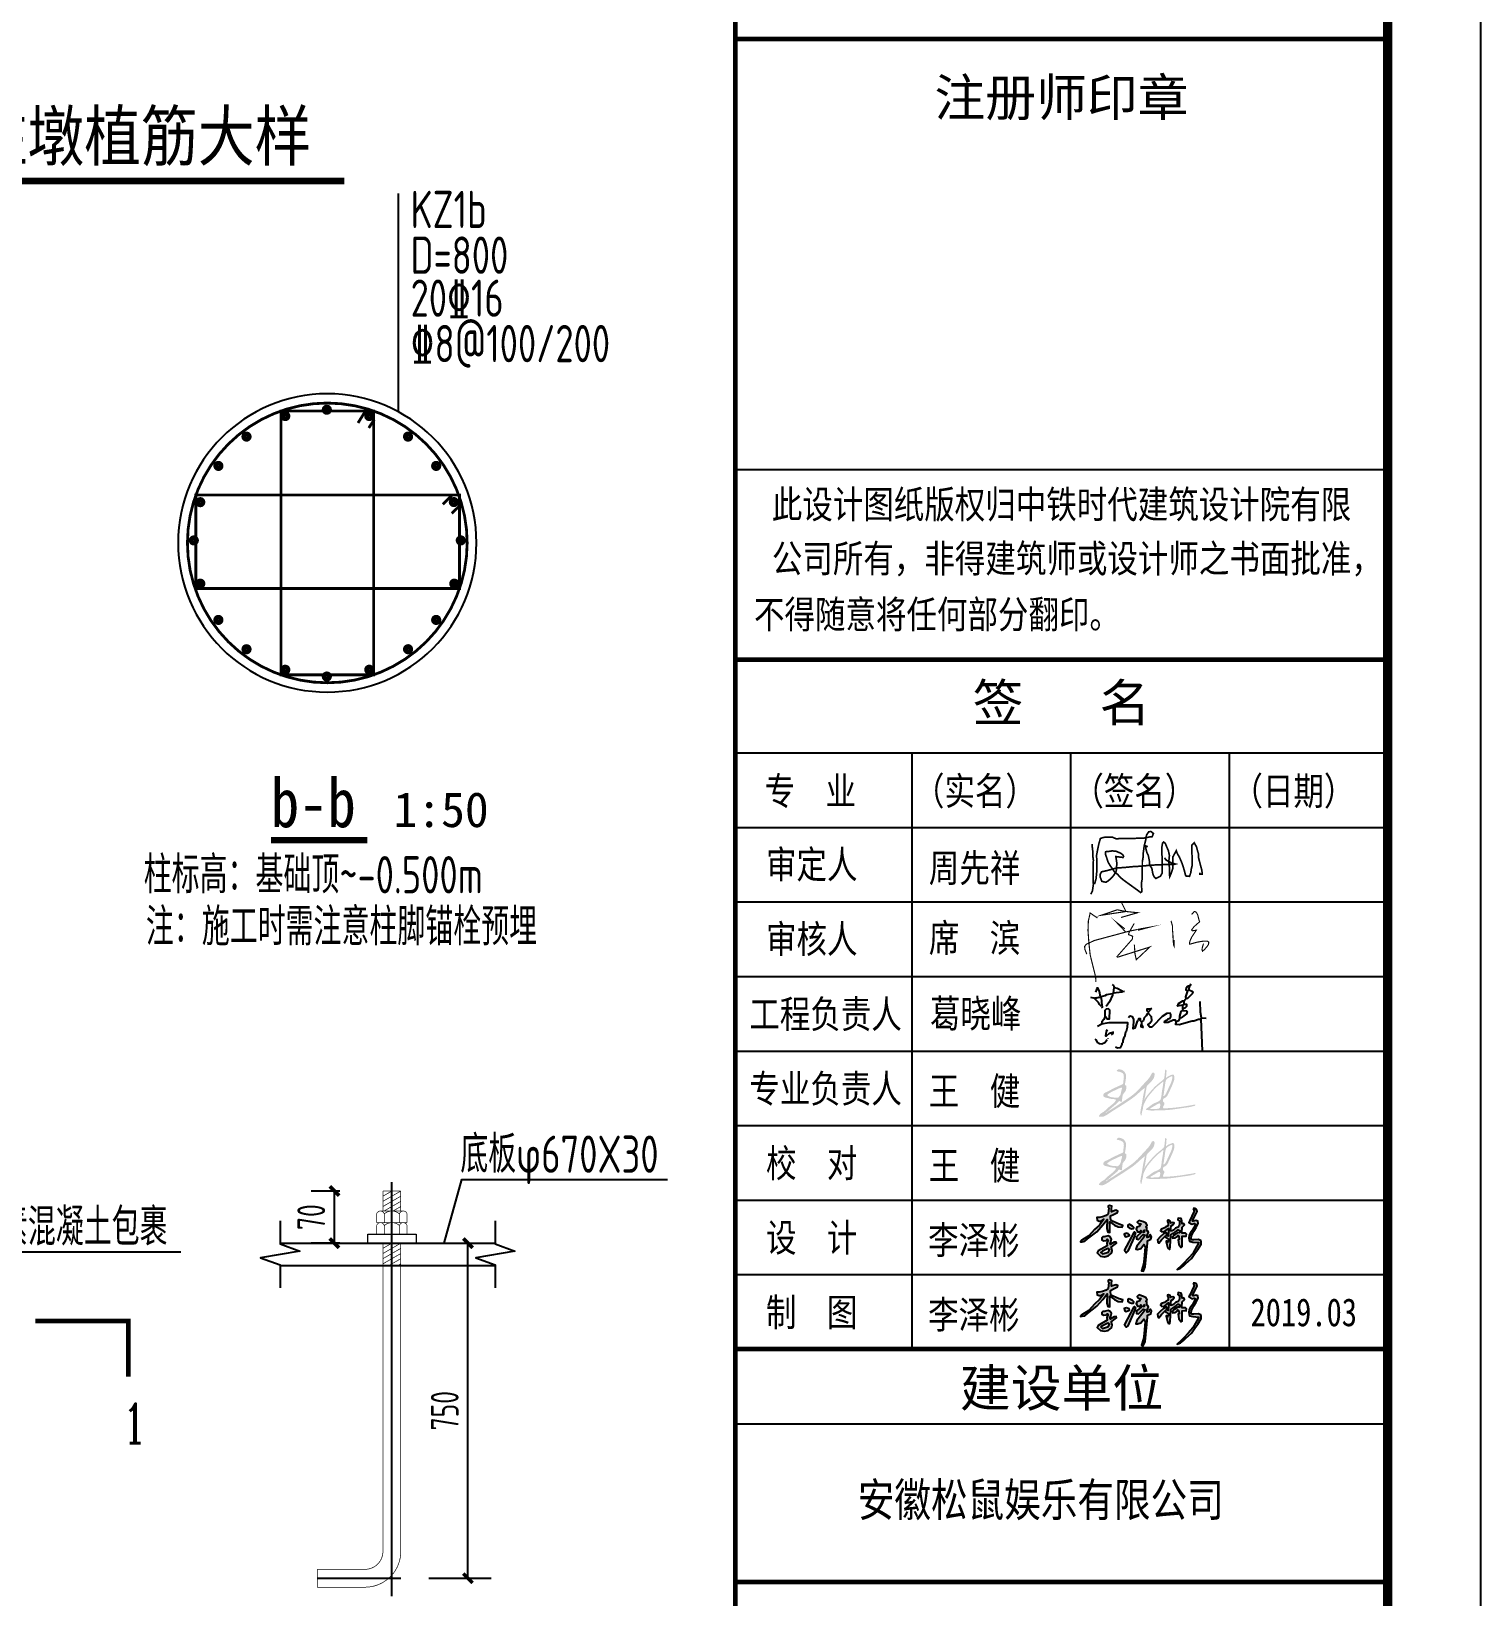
# Model space of a CAD drawing. Extents: x 6827379 to 6887889, y 99218 to 177608.
# Drawn here: x 6861651 to 6869429, y 153860 to 162262 of the extents above; entities that cross this region are included whole.
import ezdxf
from ezdxf.enums import TextEntityAlignment as Align

# ---------------------------------------------------------------- set-up
doc = ezdxf.new("R2010")
doc.units = 0
doc.header["$LTSCALE"] = 1000
doc.header["$MEASUREMENT"] = 0
for name, pattern in [('14', [0]), ('CONTINOUS', [2000000.0, 1000000.0, 1000000.0]), ('DOTE', [2.42, 2, -0.2, 0.02, -0.2])]:
    doc.linetypes.add(name, pattern=pattern)
for name, color, linetype in [('1-图框', 7, 'Continuous'), ('A_公文', 7, 'Continuous'), ('A_公标', 3, 'Continuous'), ('A_公框', 4, 'Continuous'), ('A_图名标注', 3, 'Continuous'), ('A_符号', 3, 'Continuous'), ('AXIS1', 3, 'Continuous'), ('COLU_DE_REIN', 1, 'Continuous'), ('DOTE', 251, 'DOTE'), ('支座钢筋', 1, 'Continuous'), ('栏杆', 2, 'Continuous'), ('校对1', 2, 'Continuous'), ('梁', 4, 'Continuous')]:
    doc.layers.add(name, color=color, linetype=linetype)
for name, color, linetype, lineweight in [('A-ANNO-ELVT', 3, 'Continuous', 9), ('J-基础-J-基础平法定位', 3, 'ByLayer', 18), ('Pkpm_钢板标注', 9, 'Continuous', 18)]:
    doc.layers.add(name, color=color, linetype=linetype, lineweight=lineweight)
doc.styles.add('-黑体', font='simhei.ttf', dxfattribs={"width": 0.8})
doc.styles.add('_TCH_DIM_T3', font='tssdeng.shx', dxfattribs={"width": 0.705882, "bigfont": 'tssdchn.shx'})
doc.styles.add('_TCH_LABEL', font='COMPLEX', dxfattribs={"bigfont": 'GBCBIG'})
doc.styles.get("Standard").update_dxf_attribs({"font": 'tssdeng.shx', "bigfont": 'hztxt.shx'})
doc.styles.add('黑1', font='simhei.ttf', dxfattribs={"width": 0.85})
doc.styles.add('黑体', font='simhei.ttf')
doc.dimstyles.new('_TCH_ARCH&&50', dxfattribs={"dimtxt": 148.75, "dimasz": 50, "dimexe": 125, "dimexo": 150, "dimgap": 50, "dimtad": 1, "dimdec": 0, "dimzin": 0, "dimdsep": 46, "dimtxsty": '_TCH_DIM_T3', "dimblk": 'ARCHTICK', "dimcen": 0.09, "dimclrt": 7, "dimazin": 2, "dimtfac": 1, "dimtdec": 0, "dimtix": 1, "dimtmove": 2, "dimatfit": 3, "dimfxl": 1, "dimtolj": 1, "dimtzin": 0, "dimarcsym": 0})

# ---------------------------------------------------------------- blocks, each defined once
blk = doc.blocks.new('A$C5BF805BC')
for points in [[(19, 179), (19, 182)], [(61, 190), (66, 186), (67, 181)], [(65, 165), (67, 181)], [(67, 181), (76, 179), (90, 172), (90, 170)], [(280, 185), (277, 184), (273, 179), (272, 174), (278, 172)], [(284, 186), (280, 185)], [(283, 182), (281, 182), (280, 185)], [(281, 174), (283, 182)], [(283, 182), (284, 186)], [(286, 191), (284, 186)], [(31, 127), (25, 132), (22, 138), (13, 148), (13, 150), (0, 152)], [(13, 154), (14, 151)], [(19, 179), (16, 175), (14, 168)], [(14, 151), (23, 153), (30, 152), (32, 129), (31, 127)], [(62, 163), (45, 160), (40, 157), (28, 154), (25, 170), (21, 178), (19, 179)], [(62, 163), (62, 159), (54, 140), (44, 127)], [(65, 165), (62, 163)], [(90, 170), (89, 168), (65, 165)], [(90, 170), (97, 171)], [(267, 142), (263, 142), (250, 134), (248, 129)], [(273, 150), (267, 142)], [(267, 133), (267, 142)], [(273, 150), (272, 154), (278, 172)], [(281, 174), (290, 171), (292, 169), (291, 164), (277, 150), (273, 150)], [(278, 172), (281, 174)], [(317, 94), (314, 110), (313, 141)], [(31, 127), (35, 126)], [(40, 97), (37, 89), (32, 83), (31, 77)], [(32, 125), (33, 122)], [(40, 97), (43, 97), (47, 91), (54, 91), (55, 116), (51, 120), (44, 119), (40, 115), (40, 97)], [(145, 83), (142, 86), (142, 91), (137, 91), (136, 87), (133, 85), (126, 65), (121, 63), (123, 83), (123, 89), (120, 96), (114, 99), (111, 98), (108, 94)], [(165, 107), (161, 105), (159, 100), (153, 94), (151, 87), (145, 83)], [(165, 111), (161, 114), (161, 120), (171, 120)], [(244, 83), (243, 88), (236, 88), (222, 81), (211, 81), (212, 86), (221, 89), (222, 91), (227, 93), (229, 97), (229, 104), (227, 108), (218, 107), (204, 98), (178, 70), (175, 68), (169, 68), (163, 74), (169, 79), (175, 87), (174, 97), (165, 107)], [(171, 120), (170, 116), (165, 111)], [(165, 107), (165, 111)], [(171, 120), (175, 122)], [(243, 76), (253, 75), (290, 86), (295, 86), (308, 90), (315, 90)], [(255, 94), (251, 86), (244, 83)], [(248, 129), (246, 128)], [(248, 129), (264, 131)], [(263, 115), (274, 114), (276, 112), (274, 106), (259, 94), (255, 94)], [(255, 94), (255, 99), (259, 112), (263, 115)], [(264, 120), (263, 115)], [(264, 131), (267, 133)], [(267, 133), (274, 133), (274, 127), (269, 122), (264, 120)], [(264, 120), (264, 131)], [(315, 90), (317, 94)], [(315, 90), (319, 0)], [(317, 94), (330, 93)], [(31, 77), (30, 75), (19, 69)], [(31, 77), (53, 81), (105, 81), (104, 67), (101, 55), (99, 53), (97, 39), (95, 38), (92, 29), (92, 24), (89, 21), (89, 18), (84, 8), (77, 7), (71, 10)], [(47, 60), (44, 55), (42, 43), (45, 43), (54, 50), (63, 53)], [(63, 53), (63, 49), (58, 46)], [(63, 53), (66, 53)], [(145, 74), (143, 73), (143, 69), (149, 68)], [(145, 83), (145, 74)], [(149, 68), (148, 72), (145, 74)], [(149, 68), (151, 67)], [(243, 76), (241, 76)], [(244, 83), (243, 76)], [(12, 33), (15, 31), (18, 25), (25, 21), (32, 20), (40, 24), (47, 32)], [(49, 35), (49, 34)]]:
    blk.add_lwpolyline(points)
blk = doc.blocks.new('A$C55E45C93')
at = {"const_width": 19.8}
for points in [[(54, 124), (72, 188), (83, 295), (80, 347), (80, 424), (78, 467), (89, 527), (105, 603), (123, 667), (149, 678), (187, 685), (263, 685), (274, 681), (316, 663), (367, 670), (446, 670), (532, 670), (639, 672), (717, 688), (741, 690), (757, 728), (726, 752), (699, 748), (673, 708), (664, 650), (646, 578), (637, 511), (632, 478), (632, 438), (624, 391), (624, 335), (623, 278), (621, 231), (621, 180), (613, 135), (617, 62), (617, 33), (603, 24), (554, 61), (497, 102), (403, 170), (357, 208), (330, 240), (294, 268), (258, 320), (232, 358), (214, 391), (198, 442), (183, 483), (187, 511), (223, 514), (261, 520), (305, 518), (325, 511), (372, 489), (392, 473), (401, 456), (394, 442), (308, 453), (317, 395), (321, 369), (316, 329), (316, 302), (312, 277), (301, 262), (285, 231), (261, 204), (236, 179), (212, 160), (189, 146), (141, 157), (120, 213), (120, 240), (138, 271), (205, 286), (316, 316), (426, 324), (515, 333), (557, 335), (652, 342), (706, 349), (784, 353), (929, 360), (1004, 360), (1018, 364), (973, 376), (908, 411), (888, 438)], [(9, 4), (29, 44), (40, 121), (36, 193), (38, 235), (36, 300), (38, 344), (40, 411), (36, 438), (32, 478), (32, 525), (25, 583), (27, 603)], [(690, 571), (662, 580), (666, 547), (679, 498), (695, 465), (704, 420), (710, 391), (712, 349), (737, 315), (746, 264), (753, 237), (764, 211), (784, 191), (811, 204), (840, 219), (859, 253), (862, 287), (862, 329), (861, 357), (862, 444), (855, 483), (855, 543), (860, 587), (866, 616), (877, 627), (898, 610), (917, 563), (935, 522), (940, 498), (947, 465), (940, 394), (949, 300), (949, 246), (949, 226), (951, 213), (966, 248), (987, 311), (987, 360), (986, 445), (1029, 523), (1038, 494), (1067, 444), (1093, 384), (1111, 333), (1125, 286), (1138, 233), (1147, 219), (1187, 217), (1202, 262), (1209, 311), (1218, 344), (1218, 404), (1218, 429), (1216, 482), (1216, 520), (1216, 558), (1216, 590), (1242, 618), (1271, 567), (1283, 518), (1294, 485), (1294, 442), (1305, 398), (1318, 347), (1332, 297), (1336, 269), (1336, 242), (1311, 242), (1311, 260)]]:
    blk.add_lwpolyline(points, dxfattribs=at)
blk = doc.blocks.new('20171114.11324379')
at = {"layer": '栏杆'}
h = blk.add_hatch(color=256, dxfattribs=at)
h.paths.add_polyline_path([(288, 595), (266, 577), (230, 563), (194, 556), (170, 556), (173, 530), (195, 520), (215, 521), (243, 539), (198, 479), (148, 433), (87, 367), (13, 322), (0, 304), (18, 306), (45, 311), (74, 336), (171, 409), (232, 480), (279, 538), (273, 442), (286, 406), (304, 403), (306, 435), (305, 513), (353, 479), (391, 460), (433, 456), (440, 476), (403, 487), (341, 516), (317, 533), (311, 558), (313, 574), (343, 590), (385, 610), (388, 625), (367, 633), (322, 617), (324, 649), (325, 674), (301, 683), (288, 676), (287, 665), (296, 657)])
h.paths.add_polyline_path([(232, 357), (221, 346), (224, 326), (243, 316), (266, 320), (279, 332), (287, 323), (275, 292), (279, 264), (186, 211), (173, 190), (209, 157), (251, 150), (287, 159), (324, 187), (330, 213), (324, 243), (318, 249), (375, 290), (373, 303), (352, 300), (309, 277), (306, 290), (316, 306), (323, 334), (310, 356), (289, 367), (248, 356)])
h.paths.add_polyline_path([(284, 235), (228, 207), (212, 195), (229, 179), (291, 199), (301, 224)], flags=16)
h.paths.add_polyline_path([(459, 215), (560, 403), (563, 408), (572, 398), (565, 372), (542, 316), (493, 207), (474, 192)])
h.paths.add_polyline_path([(479, 395), (454, 385), (463, 363), (477, 356), (509, 370), (507, 382), (496, 388)])
h.paths.add_polyline_path([(506, 488), (492, 479), (492, 460), (508, 450), (531, 441), (551, 442), (554, 454), (542, 468)])
h.paths.add_polyline_path([(606, 528), (588, 510), (603, 494), (629, 492), (610, 463), (585, 456), (580, 435), (592, 409), (618, 410), (626, 424), (632, 402), (590, 365), (584, 355), (582, 336), (603, 330), (651, 380), (671, 374), (651, 344), (585, 261), (577, 228), (592, 226), (629, 237), (658, 277), (671, 248), (664, 128), (654, 72), (636, 5), (651, 0), (658, 12), (671, 44), (696, 295), (698, 316), (731, 332), (739, 358), (725, 380), (715, 372), (711, 353), (695, 349), (695, 373), (709, 401), (699, 419), (693, 417), (691, 441), (690, 455), (678, 461), (692, 476), (684, 498), (654, 512)])
h.paths.add_polyline_path([(663, 426), (653, 414), (652, 406), (665, 410), (668, 421)], flags=16)
h.paths.add_polyline_path([(1172, 651), (1182, 623), (1159, 571), (1137, 525), (1128, 506), (1156, 487), (1181, 495), (1194, 486), (1178, 455), (1160, 421), (1143, 399), (1130, 375), (1125, 348), (1134, 310), (1167, 302), (1229, 298), (1211, 259), (1169, 185), (1123, 135), (1071, 79), (1045, 55), (1006, 17), (1039, 30), (1070, 55), (1092, 75), (1153, 131), (1190, 182), (1221, 224), (1254, 281), (1256, 304), (1250, 320), (1222, 330), (1178, 326), (1159, 326), (1149, 340), (1154, 366), (1179, 414), (1201, 453), (1216, 481), (1223, 498), (1219, 518), (1199, 525), (1173, 518), (1164, 520), (1173, 539), (1203, 598), (1212, 620), (1205, 642), (1190, 650)])
h.paths.add_polyline_path([(844, 437), (832, 420), (847, 407), (872, 412), (914, 444), (916, 412), (913, 365), (893, 371), (897, 393), (892, 403), (862, 387), (830, 356), (801, 327), (803, 305), (813, 291), (844, 325), (879, 363), (895, 345), (915, 330), (908, 299), (898, 311), (891, 310), (892, 306), (903, 251), (911, 234), (921, 229), (928, 229), (932, 252), (938, 377), (959, 390), (984, 406), (1017, 430), (1033, 421), (1029, 400), (1011, 402), (975, 375), (956, 354), (958, 342), (981, 345), (1004, 359), (1011, 372), (1024, 363), (1026, 330), (1014, 326), (1024, 278), (1048, 247), (1057, 255), (1057, 318), (1057, 363), (1086, 365), (1100, 363), (1103, 383), (1091, 395), (1070, 395), (1058, 394), (1053, 403), (1058, 456), (1070, 471), (1082, 483), (1074, 496), (1058, 493), (1055, 524), (1046, 546), (1015, 552), (1013, 533), (1028, 521), (1028, 488), (1026, 472), (1017, 458), (988, 448), (968, 427), (949, 420), (935, 420), (940, 447), (944, 470), (959, 481), (975, 501), (961, 506), (943, 503), (938, 500), (932, 521), (915, 530), (903, 525), (905, 513), (912, 499), (910, 472), (889, 459), (875, 450)])
for points in [[(288, 595), (266, 577), (230, 563), (194, 556), (170, 556), (173, 530), (195, 520), (215, 521), (243, 539), (198, 479), (148, 433), (87, 367), (13, 322), (0, 304), (18, 306), (45, 311), (74, 336), (171, 409), (232, 480), (279, 538), (273, 442), (286, 406), (304, 403), (306, 435), (305, 513), (353, 479), (391, 460), (433, 456), (440, 476), (403, 487), (341, 516), (317, 533), (311, 558), (313, 574), (343, 590), (385, 610), (388, 625), (367, 633), (322, 617), (324, 649), (325, 674), (301, 683), (288, 676), (287, 665), (296, 657), (288, 595)], [(1172, 651), (1182, 623), (1159, 571), (1137, 525), (1128, 506), (1156, 487), (1181, 495), (1194, 486), (1178, 455), (1160, 421), (1143, 399), (1130, 375), (1125, 348), (1134, 310), (1167, 302), (1229, 298), (1211, 259), (1169, 185), (1123, 135), (1071, 79), (1045, 55), (1006, 17), (1039, 30), (1070, 55), (1092, 75), (1153, 131), (1190, 182), (1221, 224), (1254, 281), (1256, 304), (1250, 320), (1222, 330), (1178, 326), (1159, 326), (1149, 340), (1154, 366), (1179, 414), (1201, 453), (1216, 481), (1223, 498), (1219, 518), (1199, 525), (1173, 518), (1164, 520), (1173, 539), (1203, 598), (1212, 620), (1205, 642), (1190, 650), (1172, 651)], [(606, 528), (588, 510), (603, 494), (629, 492), (610, 463), (585, 456), (580, 435), (592, 409), (618, 410), (626, 424), (632, 402), (590, 365), (584, 355), (582, 336), (603, 330), (651, 380), (671, 374), (651, 344), (585, 261), (577, 228), (592, 226), (629, 237), (658, 277), (671, 248), (664, 128), (654, 72), (636, 5), (651, 0), (658, 12), (671, 44), (696, 295), (698, 316), (731, 332), (739, 358), (725, 380), (715, 372), (711, 353), (695, 349), (695, 373), (709, 401), (699, 419), (693, 417), (691, 441), (690, 455), (678, 461), (692, 476), (684, 498), (654, 512), (606, 528)], [(892, 306), (903, 251), (911, 234), (921, 229), (928, 229), (932, 252), (938, 377), (959, 390), (984, 406), (1017, 430), (1033, 421), (1029, 400), (1011, 402), (975, 375), (956, 354), (958, 342), (981, 345), (1004, 359), (1011, 372), (1024, 363), (1026, 330), (1014, 326), (1024, 278), (1048, 247), (1057, 255), (1057, 318), (1057, 363), (1086, 365), (1100, 363), (1103, 383), (1091, 395), (1070, 395), (1058, 394), (1053, 403), (1058, 456), (1070, 471), (1082, 483), (1074, 496), (1058, 493), (1055, 524), (1046, 546), (1015, 552), (1013, 533), (1028, 521), (1028, 488), (1026, 472), (1017, 458), (988, 448), (968, 427), (949, 420), (935, 420), (940, 447), (944, 470), (959, 481), (975, 501), (961, 506), (943, 503), (938, 500), (932, 521), (915, 530), (903, 525), (905, 513), (912, 499), (910, 472), (889, 459), (875, 450), (844, 437)], [(232, 357), (221, 346), (224, 326), (243, 316), (266, 320), (279, 332), (287, 323), (275, 292), (279, 264), (186, 211), (173, 190), (209, 157), (251, 150), (287, 159), (324, 187), (330, 213), (324, 243), (318, 249), (375, 290), (373, 303), (352, 300), (309, 277), (306, 290), (316, 306), (323, 334), (310, 356), (289, 367), (248, 356), (232, 357)], [(479, 395), (454, 385), (463, 363), (477, 356), (509, 370), (507, 382), (496, 388), (479, 395)], [(459, 215), (560, 403), (563, 408), (572, 398), (565, 372), (542, 316), (493, 207), (474, 192), (459, 215)], [(506, 488), (492, 479), (492, 460), (508, 450), (531, 441), (551, 442), (554, 454), (542, 468), (506, 488)], [(663, 426), (653, 414), (652, 406), (665, 410), (668, 421), (663, 426)], [(844, 437), (832, 420), (847, 407), (872, 412), (914, 444), (916, 412), (913, 365), (893, 371), (897, 393), (892, 403), (862, 387), (830, 356), (801, 327), (803, 305), (813, 291), (844, 325), (879, 363), (895, 345), (915, 330), (908, 299), (898, 311), (891, 310), (892, 306)], [(284, 235), (228, 207), (212, 195), (229, 179), (291, 199), (301, 224), (284, 235)]]:
    blk.add_lwpolyline(points, dxfattribs=at)
blk = doc.blocks.new('BV')
at = {"color": 6, "const_width": 15}
for points in [[(618559076, 101677168), (618558977, 101677236), (618558953, 101677129), (618558948, 101677002), (618558960, 101676834), (618558977, 101676675), (618559021, 101676497), (618559051, 101676374), (618559053, 101676309)], [(618560339, 101677216), (618560374, 101677256), (618560394, 101677251), (618560408, 101677233), (618560421, 101677208), (618560429, 101677177), (618560436, 101677145), (618560446, 101677119), (618560369, 101677051), (618560356, 101677032), (618560337, 101677008), (618560347, 101676997), (618560387, 101677003), (618560401, 101677006), (618560376, 101676968), (618560339, 101676911), (618560327, 101676886), (618560317, 101676861), (618560309, 101676830), (618560313, 101676817), (618560338, 101676824), (618560406, 101676843), (618560454, 101676852), (618560503, 101676859), (618560552, 101676858), (618560567, 101676846), (618560566, 101676816), (618560546, 101676786), (618560507, 101676742), (618560484, 101676724), (618560478, 101676748), (618560484, 101676781), (618560492, 101676805), (618560498, 101676826)], [(618558933, 101676682), (618558908, 101676742), (618558902, 101676787), (618558926, 101676817), (618559034, 101676867), (618559496, 101676991), (618559662, 101677025), (618559764, 101677043), (618559620, 101677005)], [(618559442, 101677023), (618559332, 101677109), (618559454, 101676980)], [(618559568, 101677096), (618559497, 101676971), (618559492, 101676946), (618559521, 101676935), (618559547, 101676924), (618559543, 101676885), (618559337, 101676651), (618559345, 101676643), (618559777, 101676779), (618559596, 101676609), (618559579, 101676684), (618559570, 101676811)], [(618560062, 101677131), (618560081, 101677063), (618560081, 101677021), (618560087, 101676951), (618560090, 101676883), (618560096, 101676811), (618560102, 101676796), (618560104, 101676874)]]:
    blk.add_lwpolyline(points, dxfattribs=at)
at = {"color": 6, "const_width": 15, "elevation": 0}
blk.add_lwpolyline([(618559395, 101677382), (618559458, 101677256), (618559127, 101677206), (618559340, 101677279), (618559458, 101677256), (618559614, 101677240), (618559391, 101677176)], dxfattribs=at)
blk = doc.blocks.new('asdasdsadsads')
at = {"layer": 'AXIS1'}
h = blk.add_hatch(color=3, dxfattribs=at)
edge = h.paths.add_edge_path(flags=16)
edge.add_spline(control_points=[(6364089, 214073), (6364089, 214073), (6364099, 214078), (6364116, 214088), (6364134, 214100), (6364155, 214107), (6364159, 214091), (6364158, 214077), (6364157, 214061), (6364146, 214045), (6364122, 214046), (6364099, 214044), (6364077, 214043), (6364064, 214043), (6364046, 214044), (6364057, 214054), (6364070, 214061), (6364081, 214068), (6364089, 214073)], knot_values=[0, 0, 0, 0, 310.180489, 620.360978, 1166.557903, 1434.241659, 1676.588757, 1974.250277, 2337.490259, 2607.437542, 3039.711046, 3663.403513, 4047.549491, 4314.165628, 4557.0841, 4720.639, 4974.332682, 5526.798296, 5526.798296, 5526.798296, 5526.798296], degree=3, periodic=0)
edge = h.paths.add_edge_path(flags=16)
edge.add_spline(control_points=[(6364239, 214373), (6364239, 214373), (6364245, 214377), (6364258, 214384), (6364272, 214393), (6364292, 214397), (6364287, 214367), (6364280, 214334), (6364252, 214280), (6364232, 214232), (6364214, 214197), (6364203, 214185), (6364190, 214182), (6364195, 214198), (6364198, 214215), (6364203, 214256), (6364210, 214299), (6364215, 214340), (6364224, 214360), (6364233, 214369), (6364237, 214372), (6364239, 214373)], knot_values=[0, 0, 0, 0, 204.259033, 408.518066, 889.524408, 1096.222465, 1332.640762, 2272.234753, 3457.051317, 4824.929541, 5475.206315, 5768.088436, 5876.443804, 6066.455648, 6466.12545, 7084.470757, 8446.174231, 9158.768174, 9552.20818, 9755.833698, 9897.112922, 9897.112922, 9897.112922, 9897.112922], degree=3, periodic=0)
edge = h.paths.add_edge_path(flags=16)
edge.add_spline(control_points=[(6363604, 214208), (6363617, 214216), (6363643, 214232), (6363680, 214247), (6363712, 214264), (6363730, 214270), (6363749, 214276), (6363748, 214262), (6363745, 214250), (6363740, 214234), (6363737, 214215), (6363733, 214195), (6363720, 214181), (6363712, 214168), (6363699, 214164), (6363682, 214166), (6363659, 214167), (6363635, 214170), (6363614, 214175), (6363603, 214184), (6363593, 214187), (6363587, 214197), (6363598, 214201), (6363602, 214206), (6363604, 214208)], knot_values=[0, 0, 0, 0, 921.68513, 1821.978643, 2477.448347, 2975.901259, 3190.678146, 3346.60866, 3650.834229, 3989.099652, 4347.175961, 4791.322407, 5173.64694, 5488.139618, 5672.067815, 5966.964951, 6472.837259, 7053.148054, 7443.566039, 7731.184237, 7931.444985, 8065.689458, 8283.149625, 8450.264227, 8450.264227, 8450.264227, 8450.264227], degree=3, periodic=0)
edge = h.paths.add_edge_path()
edge.add_spline(control_points=[(6363715, 214471), (6363730, 214468), (6363770, 214462), (6363795, 214414), (6363790, 214368), (6363786, 214340), (6363781, 214314), (6363779, 214304), (6363779, 214298), (6363785, 214300), (6363795, 214298), (6363796, 214269), (6363790, 214234), (6363765, 214210), (6363754, 214193), (6363755, 214170), (6363747, 214152), (6363749, 214122), (6363739, 214121), (6363732, 214124), (6363725, 214127), (6363715, 214130), (6363707, 214118), (6363696, 214106), (6363669, 214083), (6363632, 214053), (6363597, 214021), (6363578, 214009), (6363573, 214001), (6363584, 214004), (6363594, 214018), (6363641, 214043), (6363705, 214087), (6363798, 214147), (6363903, 214220), (6363975, 214308), (6364037, 214370), (6364059, 214408), (6364073, 214437), (6364099, 214433), (6364098, 214407), (6364093, 214379), (6364070, 214344), (6364040, 214316), (6364018, 214296), (6364011, 214280), (6364010, 214257), (6363999, 214214), (6364000, 214190), (6363983, 214132), (6363993, 214152), (6364011, 214181), (6364053, 214230), (6364100, 214284), (6364149, 214325), (6364183, 214350), (6364202, 214370), (6364203, 214383), (6364206, 214409), (6364209, 214431), (6364212, 214468), (6364223, 214465), (6364228, 214454), (6364225, 214441), (6364224, 214422), (6364222, 214402), (6364222, 214388), (6364218, 214374), (6364231, 214387), (6364243, 214394), (6364263, 214404), (6364281, 214410), (6364301, 214418), (6364316, 214385), (6364307, 214345), (6364281, 214282), (6364253, 214223), (6364226, 214167), (6364195, 214159), (6364188, 214145), (6364188, 214137), (6364187, 214129), (6364190, 214120), (6364199, 214116), (6364204, 214105), (6364203, 214090), (6364191, 214076), (6364187, 214058), (6364194, 214050), (6364206, 214051), (6364225, 214052), (6364270, 214054), (6364329, 214060), (6364397, 214068), (6364463, 214080), (6364503, 214085), (6364535, 214093), (6364541, 214080), (6364510, 214074), (6364478, 214064), (6364399, 214055), (6364308, 214039), (6364200, 214029), (6364119, 214029), (6364054, 214026), (6364028, 214032), (6364000, 214036), (6364015, 214052), (6364033, 214062), (6364060, 214084), (6364097, 214110), (6364137, 214120), (6364162, 214142), (6364168, 214164), (6364173, 214192), (6364176, 214233), (6364186, 214276), (6364190, 214315), (6364192, 214332), (6364193, 214341), (6364178, 214331), (6364165, 214316), (6364127, 214289), (6364090, 214251), (6364052, 214205), (6364021, 214169), (6364003, 214135), (6363990, 214109), (6363975, 214078), (6363973, 214039), (6363961, 214012), (6363957, 213958), (6363946, 213989), (6363945, 214024), (6363960, 214081), (6363969, 214147), (6363980, 214212), (6363989, 214242), (6363993, 214274), (6363980, 214260), (6363951, 214239), (6363899, 214187), (6363817, 214129), (6363725, 214070), (6363635, 214015), (6363576, 213972), (6363535, 213957), (6363516, 213962), (6363497, 213962), (6363514, 213997), (6363550, 214007), (6363590, 214052), (6363639, 214089), (6363669, 214114), (6363686, 214141), (6363672, 214150), (6363651, 214149), (6363621, 214154), (6363589, 214164), (6363559, 214168), (6363544, 214187), (6363552, 214216), (6363596, 214229), (6363639, 214257), (6363686, 214278), (6363723, 214295), (6363745, 214305), (6363758, 214310), (6363762, 214319), (6363763, 214339), (6363766, 214368), (6363770, 214397), (6363763, 214423), (6363740, 214439), (6363715, 214445), (6363700, 214447), (6363692, 214449), (6363693, 214457), (6363700, 214466), (6363709, 214469), (6363715, 214471)], knot_values=[0, 0, 0, 0, 902.812018, 2335.420072, 2624.000157, 3673.52304, 4075.080892, 4205.156864, 4284.133448, 4376.021947, 4507.459707, 4838.06924, 5766.238742, 6758.394773, 6831.446404, 6973.253953, 8057.921805, 8288.624101, 8395.443544, 8589.853545, 8747.078647, 8884.39743, 9154.398797, 9458.61197, 9921.118063, 11257.525924, 12353.952151, 12679.152788, 12715.091826, 12852.552115, 13064.422176, 13956.532301, 15763.94694, 17896.290284, 20560.278637, 23427.437494, 24763.390935, 25746.618534, 26183.770461, 26502.202569, 26982.322117, 27416.393265, 28321.459603, 29383.855951, 29911.555173, 30085.900704, 30422.420762, 31290.578562, 32527.953461, 32996.944958, 33096.777774, 33625.729336, 35252.566687, 36796.965872, 38033.315766, 39016.146633, 39444.799602, 39578.121904, 39758.591011, 41021.039567, 41292.167561, 41403.055903, 41635.688064, 41931.265467, 42192.564822, 42797.507113, 43031.220003, 43182.60212, 43388.034436, 43703.046003, 44211.423578, 44617.368535, 44909.29127, 45309.826076, 46339.329015, 47447.470051, 49372.331193, 50399.469175, 50958.33817, 51084.67132, 51283.486816, 51421.046177, 51593.400348, 51801.360571, 52020.401338, 52232.148548, 52707.046517, 53115.420745, 53168.848165, 53320.305105, 53766.140788, 54413.174388, 55961.205416, 57404.556513, 58540.642194, 59909.924594, 60111.545047, 60192.23653, 60621.697383, 61304.103602, 62658.06245, 65090.759718, 67064.058217, 69079.424423, 70133.250293, 70741.60536, 71047.18516, 71247.728489, 71751.242018, 72443.858367, 73266.303933, 74487.495707, 74871.058567, 75192.061994, 75827.450541, 76589.704542, 77630.577969, 78585.554041, 78747.121572, 78850.786924, 78960.260139, 79502.235489, 80348.283541, 81594.811347, 82759.823375, 83918.979097, 84470.146186, 85067.095963, 85649.63667, 86585.640863, 87151.198013, 87921.869026, 88185.815255, 88665.40993, 90196.792691, 91542.997621, 92824.77667, 93885.586952, 94030.918955, 94207.982142, 94673.282525, 96665.098008, 98199.934253, 100834.535119, 103219.487475, 104546.197105, 105262.582274, 105683.821339, 105829.496235, 106219.63504, 107151.935766, 108347.055719, 109674.967489, 110737.009065, 111025.812674, 111176.14789, 111660.08212, 112280.903702, 112964.380068, 113715.464088, 113968.260181, 114351.86975, 115262.677965, 116479.698818, 117516.620754, 118339.952515, 118884.298234, 119039.726584, 119141.208593, 119478.176265, 120250.407048, 120900.082166, 121217.349981, 121781.31259, 122457.543954, 122706.470594, 122793.717395, 122897.970132, 123102.449732, 123464.846632, 123464.846632, 123464.846632, 123464.846632], degree=3, periodic=0)
h = blk.add_hatch(color=3, dxfattribs=at)
edge = h.paths.add_edge_path(flags=16)
edge.add_spline(control_points=[(6364089, 213338), (6364089, 213338), (6364099, 213343), (6364116, 213353), (6364134, 213365), (6364155, 213372), (6364159, 213356), (6364158, 213342), (6364157, 213326), (6364146, 213310), (6364122, 213311), (6364099, 213309), (6364077, 213308), (6364064, 213308), (6364046, 213309), (6364057, 213319), (6364070, 213326), (6364081, 213333), (6364089, 213338)], knot_values=[0, 0, 0, 0, 310.180489, 620.360978, 1166.557903, 1434.241659, 1676.588757, 1974.250277, 2337.490259, 2607.437542, 3039.711046, 3663.403513, 4047.549491, 4314.165628, 4557.0841, 4720.639, 4974.332682, 5526.798296, 5526.798296, 5526.798296, 5526.798296], degree=3, periodic=0)
edge = h.paths.add_edge_path(flags=16)
edge.add_spline(control_points=[(6364239, 213638), (6364239, 213638), (6364245, 213642), (6364258, 213649), (6364272, 213658), (6364292, 213662), (6364287, 213632), (6364280, 213599), (6364252, 213545), (6364232, 213497), (6364214, 213462), (6364203, 213450), (6364190, 213447), (6364195, 213463), (6364198, 213480), (6364203, 213521), (6364210, 213564), (6364215, 213605), (6364224, 213625), (6364233, 213634), (6364237, 213637), (6364239, 213638)], knot_values=[0, 0, 0, 0, 204.259033, 408.518066, 889.524408, 1096.222465, 1332.640762, 2272.234753, 3457.051317, 4824.929541, 5475.206315, 5768.088436, 5876.443804, 6066.455648, 6466.12545, 7084.470757, 8446.174231, 9158.768174, 9552.20818, 9755.833698, 9897.112922, 9897.112922, 9897.112922, 9897.112922], degree=3, periodic=0)
edge = h.paths.add_edge_path(flags=16)
edge.add_spline(control_points=[(6363604, 213473), (6363617, 213481), (6363643, 213497), (6363680, 213512), (6363712, 213529), (6363730, 213535), (6363749, 213541), (6363748, 213527), (6363745, 213515), (6363740, 213499), (6363737, 213480), (6363733, 213460), (6363720, 213446), (6363712, 213433), (6363699, 213429), (6363682, 213431), (6363659, 213432), (6363635, 213435), (6363614, 213440), (6363603, 213449), (6363593, 213452), (6363587, 213462), (6363598, 213466), (6363602, 213471), (6363604, 213473)], knot_values=[0, 0, 0, 0, 921.68513, 1821.978643, 2477.448347, 2975.901259, 3190.678146, 3346.60866, 3650.834229, 3989.099652, 4347.175961, 4791.322407, 5173.64694, 5488.139618, 5672.067815, 5966.964951, 6472.837259, 7053.148054, 7443.566039, 7731.184237, 7931.444985, 8065.689458, 8283.149625, 8450.264227, 8450.264227, 8450.264227, 8450.264227], degree=3, periodic=0)
edge = h.paths.add_edge_path()
edge.add_spline(control_points=[(6363715, 213736), (6363730, 213733), (6363770, 213727), (6363795, 213679), (6363790, 213633), (6363786, 213605), (6363781, 213579), (6363779, 213569), (6363779, 213563), (6363785, 213565), (6363795, 213563), (6363796, 213534), (6363790, 213499), (6363765, 213475), (6363754, 213458), (6363755, 213435), (6363747, 213417), (6363749, 213387), (6363739, 213386), (6363732, 213389), (6363725, 213392), (6363715, 213395), (6363707, 213383), (6363696, 213371), (6363669, 213348), (6363632, 213318), (6363597, 213286), (6363578, 213274), (6363573, 213266), (6363584, 213269), (6363594, 213283), (6363641, 213308), (6363705, 213352), (6363798, 213412), (6363903, 213485), (6363975, 213573), (6364037, 213635), (6364059, 213673), (6364073, 213702), (6364099, 213698), (6364098, 213672), (6364093, 213644), (6364070, 213609), (6364040, 213581), (6364018, 213561), (6364011, 213545), (6364010, 213522), (6363999, 213479), (6364000, 213455), (6363983, 213397), (6363993, 213417), (6364011, 213446), (6364053, 213495), (6364100, 213549), (6364149, 213590), (6364183, 213615), (6364202, 213635), (6364203, 213648), (6364206, 213674), (6364209, 213696), (6364212, 213733), (6364223, 213730), (6364228, 213719), (6364225, 213706), (6364224, 213687), (6364222, 213667), (6364222, 213653), (6364218, 213639), (6364231, 213652), (6364243, 213659), (6364263, 213669), (6364281, 213675), (6364301, 213683), (6364316, 213650), (6364307, 213610), (6364281, 213547), (6364253, 213488), (6364226, 213432), (6364195, 213424), (6364188, 213410), (6364188, 213402), (6364187, 213394), (6364190, 213385), (6364199, 213381), (6364204, 213370), (6364203, 213355), (6364191, 213341), (6364187, 213323), (6364194, 213315), (6364206, 213316), (6364225, 213317), (6364270, 213319), (6364329, 213325), (6364397, 213333), (6364463, 213345), (6364503, 213350), (6364535, 213358), (6364541, 213345), (6364510, 213339), (6364478, 213329), (6364399, 213320), (6364308, 213304), (6364200, 213294), (6364119, 213294), (6364054, 213291), (6364028, 213297), (6364000, 213301), (6364015, 213317), (6364033, 213327), (6364060, 213349), (6364097, 213375), (6364137, 213385), (6364162, 213407), (6364168, 213429), (6364173, 213457), (6364176, 213498), (6364186, 213541), (6364190, 213580), (6364192, 213597), (6364193, 213606), (6364178, 213596), (6364165, 213581), (6364127, 213554), (6364090, 213516), (6364052, 213470), (6364021, 213434), (6364003, 213400), (6363990, 213374), (6363975, 213343), (6363973, 213304), (6363961, 213277), (6363957, 213223), (6363946, 213254), (6363945, 213289), (6363960, 213346), (6363969, 213412), (6363980, 213477), (6363989, 213507), (6363993, 213539), (6363980, 213525), (6363951, 213504), (6363899, 213452), (6363817, 213394), (6363725, 213335), (6363635, 213280), (6363576, 213237), (6363535, 213222), (6363516, 213227), (6363497, 213227), (6363514, 213262), (6363550, 213272), (6363590, 213317), (6363639, 213354), (6363669, 213379), (6363686, 213406), (6363672, 213415), (6363651, 213414), (6363621, 213419), (6363589, 213429), (6363559, 213433), (6363544, 213452), (6363552, 213481), (6363596, 213494), (6363639, 213522), (6363686, 213543), (6363723, 213560), (6363745, 213570), (6363758, 213575), (6363762, 213584), (6363763, 213604), (6363766, 213633), (6363770, 213662), (6363763, 213688), (6363740, 213704), (6363715, 213710), (6363700, 213712), (6363692, 213714), (6363693, 213722), (6363700, 213731), (6363709, 213734), (6363715, 213736)], knot_values=[0, 0, 0, 0, 902.812018, 2335.420072, 2624.000157, 3673.52304, 4075.080892, 4205.156864, 4284.133448, 4376.021947, 4507.459707, 4838.06924, 5766.238742, 6758.394773, 6831.446404, 6973.253953, 8057.921805, 8288.624101, 8395.443544, 8589.853545, 8747.078647, 8884.39743, 9154.398797, 9458.61197, 9921.118063, 11257.525924, 12353.952151, 12679.152788, 12715.091826, 12852.552115, 13064.422176, 13956.532301, 15763.94694, 17896.290284, 20560.278637, 23427.437494, 24763.390935, 25746.618534, 26183.770461, 26502.202569, 26982.322117, 27416.393265, 28321.459603, 29383.855951, 29911.555173, 30085.900704, 30422.420762, 31290.578562, 32527.953461, 32996.944958, 33096.777774, 33625.729336, 35252.566687, 36796.965872, 38033.315766, 39016.146633, 39444.799602, 39578.121904, 39758.591011, 41021.039567, 41292.167561, 41403.055903, 41635.688064, 41931.265467, 42192.564822, 42797.507113, 43031.220003, 43182.60212, 43388.034436, 43703.046003, 44211.423578, 44617.368535, 44909.29127, 45309.826076, 46339.329015, 47447.470051, 49372.331193, 50399.469175, 50958.33817, 51084.67132, 51283.486816, 51421.046177, 51593.400348, 51801.360571, 52020.401338, 52232.148548, 52707.046517, 53115.420745, 53168.848165, 53320.305105, 53766.140788, 54413.174388, 55961.205416, 57404.556513, 58540.642194, 59909.924594, 60111.545047, 60192.23653, 60621.697383, 61304.103602, 62658.06245, 65090.759718, 67064.058217, 69079.424423, 70133.250293, 70741.60536, 71047.18516, 71247.728489, 71751.242018, 72443.858367, 73266.303933, 74487.495707, 74871.058567, 75192.061994, 75827.450541, 76589.704542, 77630.577969, 78585.554041, 78747.121572, 78850.786924, 78960.260139, 79502.235489, 80348.283541, 81594.811347, 82759.823375, 83918.979097, 84470.146186, 85067.095963, 85649.63667, 86585.640863, 87151.198013, 87921.869026, 88185.815255, 88665.40993, 90196.792691, 91542.997621, 92824.77667, 93885.586952, 94030.918955, 94207.982142, 94673.282525, 96665.098008, 98199.934253, 100834.535119, 103219.487475, 104546.197105, 105262.582274, 105683.821339, 105829.496235, 106219.63504, 107151.935766, 108347.055719, 109674.967489, 110737.009065, 111025.812674, 111176.14789, 111660.08212, 112280.903702, 112964.380068, 113715.464088, 113968.260181, 114351.86975, 115262.677965, 116479.698818, 117516.620754, 118339.952515, 118884.298234, 119039.726584, 119141.208593, 119478.176265, 120250.407048, 120900.082166, 121217.349981, 121781.31259, 122457.543954, 122706.470594, 122793.717395, 122897.970132, 123102.449732, 123464.846632, 123464.846632, 123464.846632, 123464.846632], degree=3, periodic=0)
for p, q in [((6366599, 255303), (6366599, 197903)), ((6359599, 237903), (6359599, 197903)), ((6359599, 225529), (6366599, 225529)), ((6359599, 220907), (6366599, 220907)), ((6359599, 218866), (6366599, 218866)), ((6359599, 217866), (6366599, 217866)), ((6359599, 217866), (6366599, 217866)), ((6359599, 217866), (6366599, 217866)), ((6361493, 217866), (6361493, 211466)), ((6363195, 217866), (6363195, 211466)), ((6364897, 217866), (6364897, 211466)), ((6359599, 217066), (6366599, 217066)), ((6359599, 217066), (6366599, 217066)), ((6359599, 216266), (6366599, 216266)), ((6359599, 216266), (6366599, 216266)), ((6359599, 215466), (6366599, 215466)), ((6359599, 215466), (6366599, 215466)), ((6359599, 214666), (6366599, 214666)), ((6359599, 214666), (6366599, 214666)), ((6359599, 213866), (6366599, 213866)), ((6359599, 213866), (6366599, 213866)), ((6359599, 213066), (6366599, 213066)), ((6359599, 213066), (6366599, 213066)), ((6359599, 212266), (6366599, 212266)), ((6359599, 212266), (6366599, 212266)), ((6359599, 211466), (6366599, 211466)), ((6359599, 211466), (6366599, 211466)), ((6359599, 211466), (6366599, 211466)), ((6359599, 211466), (6366599, 211466)), ((6359599, 210666), (6366599, 210666)), ((6359599, 208966), (6366599, 208966))]:
    blk.add_line(p, q)
at = {"const_width": 50}
for points in [[(6359599, 255303), (6359599, 197903)], [(6359599, 225529), (6366599, 225529)], [(6359599, 218866), (6366599, 218866)], [(6359599, 211466), (6366599, 211466)], [(6359599, 211466), (6366599, 211466)], [(6359599, 208966), (6366599, 208966)]]:
    blk.add_lwpolyline(points, dxfattribs=at)
at = {"color": 6, "xscale": 0.8, "yscale": 0.8, "zscale": 0.8}
blk.add_blockref('BV', (-488483775, -81125641), dxfattribs=at)
at = {"layer": '1-图框', "xscale": 0.9000525140833284, "yscale": 0.9000525140833284, "zscale": 0.9000525140833284}
blk.add_blockref('A$C55E45C93', (6363405, 216346), dxfattribs=at)
at = {"layer": 'A_公框', "xscale": 3.75, "yscale": 3.75, "zscale": 3.75}
blk.add_blockref('A$C5BF805BC', (6363413, 214669), dxfattribs=at)
at = {"layer": 'J-基础-J-基础平法定位', "linetype": 'Continuous', "xscale": 1.0332, "yscale": 1.0332, "zscale": 1.0332}
for p in [(6363302, 212303), (6363302, 211503)]:
    blk.add_blockref('20171114.11324379', p, dxfattribs=at)
at = {"style": '黑体'}
for s, p in [('注册师印章', (6363099, 224702)), ('签   名', (6363099, 218205)), ('建设单位', (6363099, 210849))]:
    blk.add_text(s, height=400, dxfattribs=at).set_placement(p, align=Align.CENTER)
at = {"style": '-黑体', "width": 0.8}
for s, p in [('此设计图纸版权归中铁时代建筑设计院有限', (6363099, 220384)), ('公司所有，非得建筑师或设计师之书面批准，', (6363264, 219803))]:
    blk.add_text(s, height=300, dxfattribs=at).set_placement(p, align=Align.CENTER)
for s, p in [('不得随意将任何部分翻印。', (6359798, 219203)), ('专  业', (6359912, 217307)), ('（实名）', (6361515, 217307)), ('（签名）', (6363226, 217307)), ('（日期）', (6364934, 217307)), ('审定人', (6359927, 216519)), ('周先祥', (6361675, 216481)), ('审核人', (6359927, 215719)), ('席  滨', (6361675, 215730)), ('工程负责人', (6359748, 214912)), ('葛晓峰', (6361687, 214919)), ('专业负责人', (6359748, 214112)), ('王  健', (6361675, 214086)), ('校  对', (6359927, 213312)), ('王  健', (6361675, 213286)), ('设  计', (6359927, 212512)), ('李泽彬', (6361667, 212486)), ('制  图', (6359927, 211712)), ('李泽彬', (6361667, 211686)), ('2019.03', (6365128, 211712))]:
    blk.add_text(s, height=300, dxfattribs=at).set_placement(p)
at = {"color": 3, "style": '-黑体', "width": 0.8}
blk.add_text('安徽松鼠娱乐有限公司', height=360, dxfattribs=at).set_placement((6360912, 209669))
blk = doc.blocks.new('_ArchTick')
at = {"color": 0, "linetype": 'ByBlock', "const_width": 0.4}
blk.add_lwpolyline([(-0.5, -0.5), (0.5, 0.5)], dxfattribs=at)
blk = doc.blocks.new('*D148')
at = {"layer": 'A_公标', "color": 0, "linetype": 'CONTINOUS', "lineweight": -2, "transparency": 16777216}
for p, q in [((6863783.6, 155757.6), (6864118.9, 155757.6)), ((6863993.9, 153959.2), (6863993.9, 155757.6)), ((6863783.6, 153959.2), (6864118.9, 153959.2))]:
    blk.add_line(p, q, dxfattribs=at)
at = {"layer": 'Defpoints', "color": 0, "linetype": 'CONTINOUS', "transparency": 16777216}
for p in [(6863633.6, 155757.6), (6863993.9, 155757.6), (6863633.6, 153959.2)]:
    blk.add_point(p, dxfattribs=at)
at = {"layer": 'A_公标', "color": 0, "linetype": 'CONTINOUS', "lineweight": -2, "transparency": 16777216, "xscale": 50, "yscale": 50, "zscale": 50}
for p, rotation in [((6863993.9, 155757.6), 90), ((6863993.9, 153959.2), 270)]:
    blk.add_blockref('_ArchTick', p, dxfattribs=dict(at, rotation=rotation))
at = {"layer": 'A_公标', "color": 7, "linetype": 'CONTINOUS', "transparency": 16777216, "insert": (6863869.5, 154858.4), "char_height": 148.75, "attachment_point": 5, "rotation": 90, "style": '_TCH_DIM_T3'}
blk.add_mtext('\\A1;750', dxfattribs=at)
blk = doc.blocks.new('*D149')
at = {"layer": 'A_公标', "color": 0, "linetype": 'CONTINOUS', "lineweight": -2, "transparency": 16777216}
for p, q in [((6863306, 156037.6), (6863152.4, 156037.6)), ((6863277.4, 155757.6), (6863277.4, 156037.6)), ((6863306, 155757.6), (6863152.4, 155757.6))]:
    blk.add_line(p, q, dxfattribs=at)
at = {"layer": 'Defpoints', "color": 0, "linetype": 'CONTINOUS', "transparency": 16777216}
for p in [(6863277.4, 156037.6), (6863456, 156037.6), (6863456, 155757.6)]:
    blk.add_point(p, dxfattribs=at)
at = {"layer": 'A_公标', "color": 0, "linetype": 'CONTINOUS', "lineweight": -2, "transparency": 16777216, "xscale": 50, "yscale": 50, "zscale": 50}
for p, rotation in [((6863277.4, 156037.6), 90), ((6863277.4, 155757.6), 270)]:
    blk.add_blockref('_ArchTick', p, dxfattribs=dict(at, rotation=rotation))
at = {"layer": 'A_公标', "color": 7, "linetype": 'CONTINOUS', "transparency": 16777216, "insert": (6863153, 155897.6), "char_height": 148.75, "attachment_point": 5, "rotation": 90, "style": '_TCH_DIM_T3'}
blk.add_mtext('\\A1;70', dxfattribs=at)

msp = doc.modelspace()

# ---------------------------------------------------------------- linework, layer by layer
at = {"layer": 'A-ANNO-ELVT'}
msp.add_3dface([(6863456, 155757.6), (6863456, 155805.6), (6863715.2, 155805.6), (6863715.2, 155757.6)], dxfattribs=at)
at = {"layer": 'A_公标', "ltscale": 20}
for p, q in [((6862986.4, 155757.6), (6864140.4, 155757.6)), ((6862986.4, 155637.6), (6864140.4, 155637.6))]:
    msp.add_line(p, q, dxfattribs=at)
msp.add_lwpolyline([(6863867.1, 155757.6), (6863961.1, 156099.9), (6865064.4, 156099.9)], dxfattribs=at)
at = {"layer": 'A_公框', "linetype": 'CONTINOUS'}
msp.add_lwpolyline([(6827379.4, 147907.5), (6869429.4, 147907.5), (6869429.4, 177607.5), (6827379.4, 177607.5)], close=True, dxfattribs=at)
at = {"layer": 'A_公框', "linetype": 'CONTINOUS', "const_width": 50}
msp.add_lwpolyline([(6828629.4, 148407.5), (6868929.4, 148407.5), (6868929.4, 177107.5), (6828629.4, 177107.5)], close=True, dxfattribs=at)
at = {"layer": 'A_图名标注', "const_width": 35}
for points in [[(6860715.5, 161459), (6863331.2, 161459)], [(6862936.2, 157920.9), (6863454.4, 157920.9)]]:
    msp.add_lwpolyline(points, dxfattribs=at)
at = {"layer": 'A_符号'}
for points in [[(6862986.4, 155877.6), (6862986.4, 155753.9), (6863091.4, 155715.7), (6862881.4, 155678.6), (6862986.4, 155641.4), (6862986.4, 155517.6)], [(6864140.4, 155877.6), (6864140.4, 155753.9), (6864245.4, 155715.7), (6864035.4, 155678.6), (6864140.4, 155641.4), (6864140.4, 155517.6)]]:
    msp.add_lwpolyline(points, dxfattribs=at)
at = {"layer": 'A_符号', "linetype": 'CONTINOUS', "const_width": 25}
msp.add_lwpolyline([(6861672.1, 155340.5), (6862172.1, 155340.5), (6862172.1, 155040.5)], dxfattribs=at)
at = {"layer": 'COLU_DE_REIN', "const_width": 28.1}
for points in [[(6863026.8, 160196.9, 1), (6863000.6, 160196.9, 1), (6863026.8, 160196.9, 1)], [(6863249.7, 160231.1, -1), (6863223.4, 160231.1, -1), (6863249.7, 160231.1, -1)], [(6863451.3, 160196.9, -1), (6863477.6, 160196.9, -1), (6863451.3, 160196.9, -1)], [(6862818.7, 160086.7, 1), (6862792.5, 160086.7, 1), (6862818.7, 160086.7, 1)], [(6863659.4, 160086.7, -1), (6863685.7, 160086.7, -1), (6863659.4, 160086.7, -1)], [(6862667.8, 159929.5, 1), (6862641.6, 159929.5, 1), (6862667.8, 159929.5, 1)], [(6863810.3, 159929.5, -1), (6863836.6, 159929.5, -1), (6863810.3, 159929.5, -1)], [(6862570.5, 159734.9, 1), (6862544.3, 159734.9, 1), (6862570.5, 159734.9, 1)], [(6863905.3, 159735.5, -1), (6863931.5, 159735.5, -1), (6863905.3, 159735.5, -1)], [(6862535.8, 159529.6, -1), (6862509.5, 159529.6, -1), (6862535.8, 159529.6, -1)], [(6863942.4, 159529.6, 1), (6863968.6, 159529.6, 1), (6863942.4, 159529.6, 1)], [(6862570.5, 159297.5, -1), (6862544.3, 159297.5, -1), (6862570.5, 159297.5, -1)], [(6863907.6, 159297.5, 1), (6863933.9, 159297.5, 1), (6863907.6, 159297.5, 1)], [(6862667.8, 159102.9, -1), (6862641.6, 159102.9, -1), (6862667.8, 159102.9, -1)], [(6863810.3, 159102.9, 1), (6863836.6, 159102.9, 1), (6863810.3, 159102.9, 1)], [(6862818.7, 158945.7, -1), (6862792.5, 158945.7, -1), (6862818.7, 158945.7, -1)], [(6863659.4, 158945.7, 1), (6863685.7, 158945.7, 1), (6863659.4, 158945.7, 1)], [(6863026.8, 158835.5, -1), (6863000.6, 158835.5, -1), (6863026.8, 158835.5, -1)], [(6863249.7, 158799.1, -1), (6863223.4, 158799.1, -1), (6863249.7, 158799.1, -1)], [(6863451.3, 158835.5, 1), (6863477.6, 158835.5, 1), (6863451.3, 158835.5, 1)]]:
    msp.add_lwpolyline(points, format="xyb", dxfattribs=at)
at = {"layer": 'DOTE', "color": 253, "linetype": 'DOTE', "ltscale": 1000}
for p, q in [((6863585.6, 153863.2), (6863585.6, 156085.6)), ((6863185.6, 153959.2), (6863633.6, 153959.2))]:
    msp.add_line(p, q, dxfattribs=at)
at = {"layer": '支座钢筋', "linetype": '14', "const_width": 15}
msp.add_lwpolyline([(6862488.4, 159516.2, 1), (6863989.8, 159516.2, 1)], format="xyb", close=True, dxfattribs=at)
for points in [[(6862990.1, 160224.4), (6863488, 160224.4), (6863488, 158808), (6862990.1, 158808)], [(6862533.7, 159773.1), (6863948.7, 159773.1), (6863948.7, 159271.4), (6862533.7, 159271.4)]]:
    msp.add_lwpolyline(points, close=True, dxfattribs=at)
for points in [[(6863443.2, 160223), (6863404, 160160)], [(6863491.4, 160179.2), (6863461.8, 160133.2)], [(6863909.9, 159773.1), (6863859.6, 159723.6)], [(6863950.7, 159716.4), (6863906.7, 159674.9)]]:
    msp.add_lwpolyline(points, dxfattribs=at)
at = {"layer": '校对1', "linetype": 'CONTINOUS'}
for points in [[(6863622, 160219.4), (6863622, 161391.3)], [(6860932.6, 155342.7), (6861180.9, 155712), (6862452.4, 155712)]]:
    msp.add_lwpolyline(points, dxfattribs=at)
at = {"layer": '校对1', "color": 4, "linetype": 'CONTINOUS'}
msp.add_lwpolyline([(6862438.4, 159516.2, 1), (6864039.8, 159516.2, 1)], format="xyb", close=True, dxfattribs=at)
at = {"layer": '梁', "const_width": 3.6}
for points in [[(6863537.6, 155930.4), (6863537.6, 156037.6)], [(6863537.6, 156037.6), (6863633.6, 156037.6)], [(6863537.6, 156009.9), (6863585.6, 156037.6)], [(6863537.6, 155982.2), (6863633.6, 156037.6)], [(6863633.6, 156037.6), (6863633.6, 155930.4)], [(6863537.6, 155954.5), (6863633.6, 156009.9)], [(6863633.6, 155982.2), (6863543.9, 155930.4)], [(6863633.6, 155954.5), (6863591.9, 155930.4)], [(6863504, 155868), (6863504, 155914.8)], [(6863504, 155868), (6863667.2, 155868)], [(6863504, 155805.6), (6863504, 155852.4)], [(6863524.4, 155930.4), (6863646.8, 155930.4)], [(6863524.4, 155868), (6863646.8, 155868)], [(6863633.6, 155930.4), (6863537.6, 155930.4)], [(6863544.8, 155868), (6863544.8, 155914.8)], [(6863544.8, 155805.6), (6863544.8, 155852.4)], [(6863626.4, 155868), (6863626.4, 155914.8)], [(6863626.4, 155805.6), (6863626.4, 155852.4)], [(6863667.2, 155868), (6863667.2, 155914.8)], [(6863667.2, 155805.6), (6863667.2, 155852.4)], [(6863504, 155805.6), (6863667.2, 155805.6)], [(6863537.6, 155637.6), (6863537.6, 155757.6)], [(6863537.6, 155757.6), (6863633.6, 155757.6)], [(6863537.6, 155729.9), (6863585.6, 155757.6)], [(6863537.6, 155702.2), (6863633.6, 155757.6)], [(6863537.6, 155674.5), (6863633.6, 155729.9)], [(6863537.6, 155646.8), (6863633.6, 155702.2)], [(6863633.6, 155757.6), (6863633.6, 155637.6)], [(6863633.6, 155637.6), (6863537.6, 155637.6)], [(6863537.6, 155637.6), (6863537.6, 154693.6)], [(6863633.6, 155674.5), (6863569.7, 155637.6)], [(6863633.6, 155646.8), (6863617.7, 155637.6)], [(6863633.6, 155637.6), (6863633.6, 154693.6)], [(6863537.6, 154757.2), (6863537.6, 154103.2)], [(6863633.6, 154757.2), (6863633.6, 154103.2)], [(6863185.6, 153911.2), (6863185.6, 154007.2)], [(6863185.6, 154007.2), (6863441.6, 154007.2)], [(6863441.6, 153911.2), (6863185.6, 153911.2)]]:
    msp.add_lwpolyline(points, dxfattribs=at)
for points in [[(6863544.8, 155914.8, 0.764704), (6863504, 155914.8, 0.764704)], [(6863544.8, 155852.4, 0.764704), (6863504, 155852.4, 0.764704)], [(6863626.4, 155914.8, 0.382352), (6863544.8, 155914.8, 0.382352)], [(6863626.4, 155852.4, 0.382352), (6863544.8, 155852.4, 0.382352)], [(6863667.2, 155914.8, 0.764704), (6863626.4, 155914.8, 0.764704)], [(6863667.2, 155852.4, 0.764704), (6863626.4, 155852.4, 0.764704)], [(6863441.6, 154007.2, 0.414214), (6863537.6, 154103.2, 0.414214)], [(6863441.6, 153911.2, 0.414214), (6863633.6, 154103.2, 0.414214)]]:
    msp.add_lwpolyline(points, format="xyb", dxfattribs=at)

# ---------------------------------------------------------------- block references
at = {"layer": '校对1', "linetype": 'CONTINOUS', "xscale": 0.5, "yscale": 0.5, "zscale": 0.5}
msp.add_blockref('asdasdsadsads', (3685630.1, 49456), dxfattribs=at)

# ---------------------------------------------------------------- texts
at = {"layer": 'A_公文', "style": '黑1', "width": 0.85}
for s, p in [('钢柱柱墩植筋大样', (6860715.5, 161568.9)), ('b-b', (6862936.2, 157990.9))]:
    msp.add_text(s, height=262.87, dxfattribs=at).set_placement(p)
at = {"layer": 'A_公文', "style": '黑体'}
msp.add_text('1:50', height=187.76, dxfattribs=at).set_placement((6863594.4, 157990.9))
at = {"layer": 'A_公文', "linetype": 'CONTINOUS', "style": '_TCH_LABEL', "width": 0.705882}
msp.add_text('1', height=212.5, dxfattribs=at).set_placement((6862139.9, 154684.2))
at = {"layer": 'Pkpm_钢板标注', "color": 0, "ltscale": 100, "width": 0.75}
for s, p in [('KZ1b', (6863686.1, 161206)), ('D=800', (6863686.1, 160960.5)), ('20\x8416', (6863686.1, 160730)), ('\x848@100/200', (6863686.1, 160486)), ('柱标高：基础顶~-0.500m', (6862253.7, 157635.3)), ('注：施工时需注意柱脚锚栓预埋', (6862265.4, 157356.1)), ('底板φ670X30', (6863952.8, 156135.6)), ('C15素混凝土包裹', (6861203.3, 155745))]:
    msp.add_text(s, height=200, dxfattribs=at).set_placement(p)

# ---------------------------------------------------------------- dimensions: what is measured, and where the dimension line sits
at = {"layer": 'A_公标', "linetype": 'CONTINOUS'}
for p1, p2, distance, text, picture, middle in [((6863456, 155757.6), (6863456, 156037.6), 178.6, '70', '*D149', (6863153, 155897.6)), ((6863633.6, 153959.2), (6863633.6, 155757.6), -360.3, '750', '*D148', (6863869.5, 154858.4))]:
    dim = msp.add_aligned_dim(p1=p1, p2=p2, distance=distance, text=text, dimstyle='_TCH_ARCH&&50', dxfattribs=at)
    dim.commit()
    dim.dimension.update_dxf_attribs({"geometry": picture, "text_midpoint": middle})

doc.saveas('drawing.dxf')
